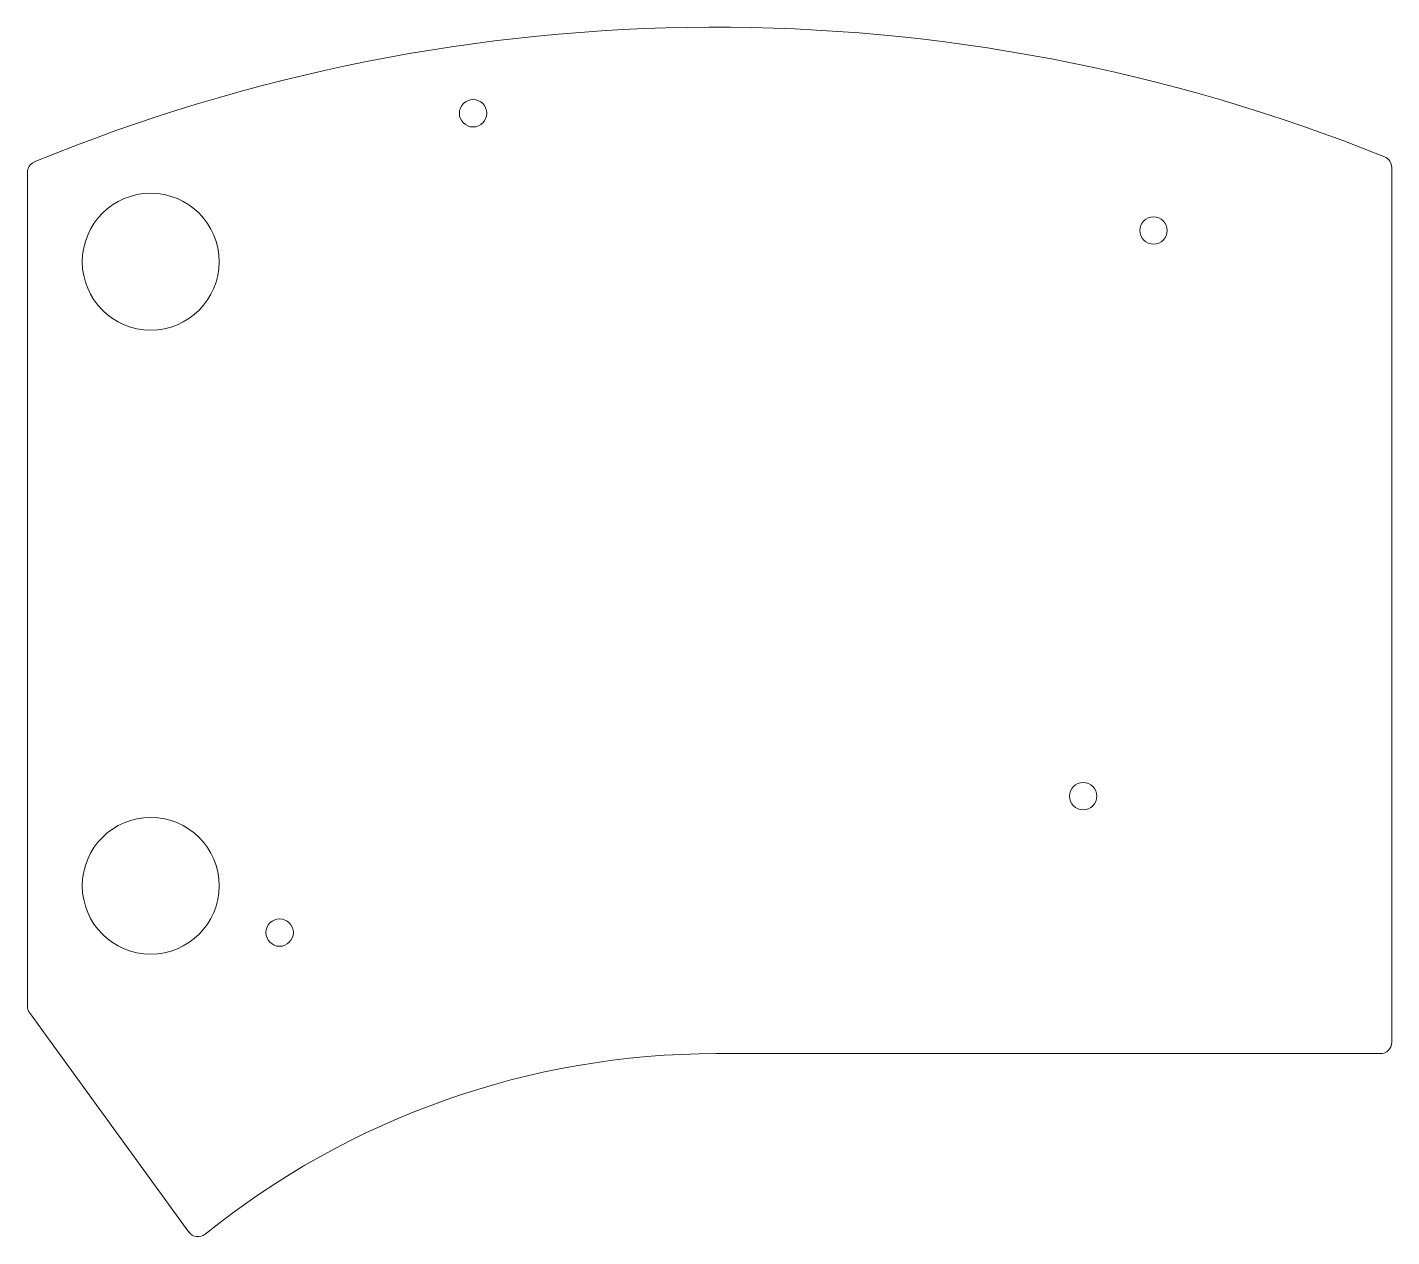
# Model space of a CAD drawing. Header units: millimetres. Extents: x -106 to 14, y -38 to 68.
import ezdxf

# ---------------------------------------------------------------- set-up
doc = ezdxf.new("R2010")
doc.units = ezdxf.units.MM
doc.layers.get('0').update_dxf_attribs({"lineweight": 5, "true_color": 0xffffff})

msp = doc.modelspace()

# ---------------------------------------------------------------- linework, layer by layer
for p, q in [((13.9, 55.37), (13.9, -21.33)), ((-105.77, -18.14), (-105.77, 54.92)), ((-104.06, -20.83), (-105.58, -18.73)), ((-104.06, -20.83), (-91.61, -37.97)), ((-16.81, -22.33), (-45.39, -22.33)), ((-16.81, -22.33), (12.9, -22.33))]:
    msp.add_line(p, q)
for centre, radius in [((-66.68, 60.12), 1.2), ((-94.95, 47.11), 6), ((-7, 49.85), 1.2), ((-13.16, 0.25), 1.2), ((-94.95, -7.61), 6), ((-83.64, -11.72), 1.2)]:
    msp.add_circle(centre, radius)
for centre, radius, start, end in [((-45.39, -89.44), 157.11, 68.0767, 112.361), ((12.9, 55.37), 1, 0, 68.0767), ((-104.77, 54.92), 1, 112.361, 180), ((-104.77, -18.14), 1, 180, 216), ((12.9, -21.33), 1, 270, 0), ((-45.35, -93.68), 71.35, 90, 128.9129), ((-90.8, -37.38), 1, 216, 308.9129)]:
    msp.add_arc(centre, radius, start, end)

doc.saveas('drawing.dxf')
